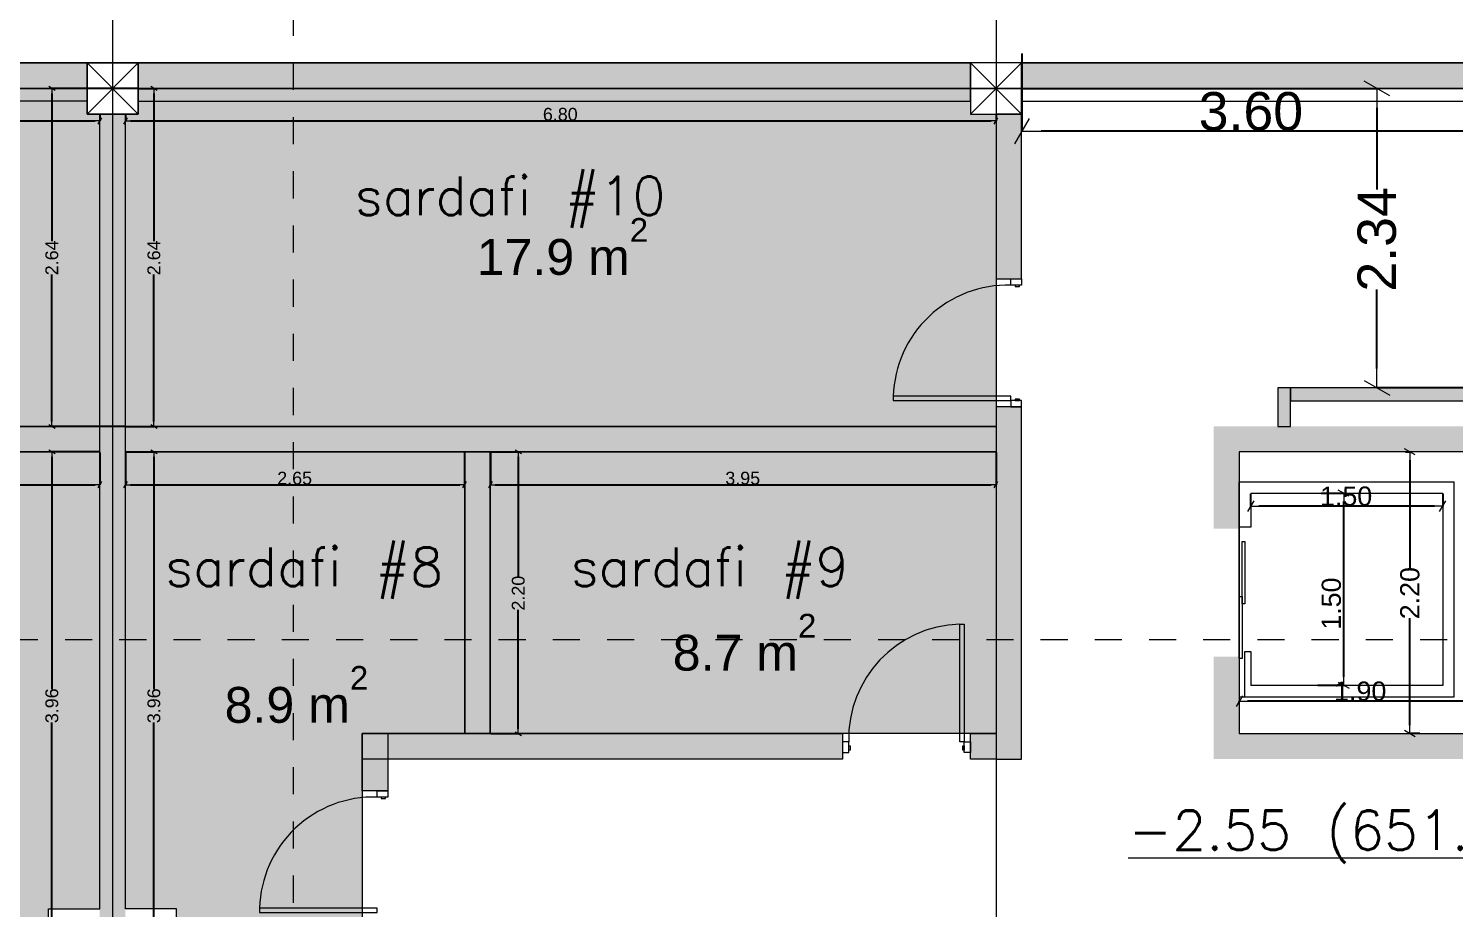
# Model space of a CAD drawing. Header units: millimetres. Extents: x 475616349 to 476941521, y 4620115302 to 4621446928.
# Drawn here: x 476757512 to 476768649, y 4620204265 to 4620211141 of the extents above; entities that cross this region are included whole.
import ezdxf

# ---------------------------------------------------------------- set-up
doc = ezdxf.new("R2010")
doc.units = ezdxf.units.MM
doc.header["$MEASUREMENT"] = 0
doc.set_wipeout_variables(frame=1)
doc.linetypes.add('Dashed', pattern=[423.333333, 211.666667, -211.666667])
doc.linetypes.add('Wipeout_Contour', pattern=[1000, 0, -1000])
for name, color, linetype, lineweight in [('2D Drafting - General_Pen_No__1_Pen_No__7', 7, 'Continuous', 0), ('2D Drafting - General_Pen_No__1_Pen_No__7_Pen_No__7', 7, 'Continuous', 0), ('2D Drafting - General_Pen_No__250_Pen_No__7_Pen_No__154', 154, 'Continuous', 0), ('2D Drafting - General_Pen_No__250_Pen_No__7_Pen_No__250', 7, 'Continuous', 0), ('2D Drafting - General_Pen_No__250_Pen_No__7_Pen_No__7', 7, 'Continuous', 0), ('Doors_Pen_No__7_Pen_No__7_Pen_No__7', 7, 'Continuous', 0), ('G-Anno-Nplt_Pen_No__4', 7, 'Continuous', 0), ('G-Anno-Nplt_Pen_No__7', 7, 'Continuous', 0), ('G-Anno-Nplt_Pen_No__8', 8, 'Continuous', 0), ('New_._Pen_No__1', 1, 'Continuous', 0), ('New_2D Drafting - General_Pen_No__250_Pen_No__7_Pen_No__154', 154, 'Continuous', 0), ('New_2D Drafting - General_Pen_No__250_Pen_No__7_Pen_No__250', 7, 'Continuous', 0), ('New_2D Drafting - General_Pen_No__250_Pen_No__7_Pen_No__7', 7, 'Continuous', 0), ('New_2D Drafting - General_Pen_No__30_Pen_No__9_Pen_No__9_Pen_No__7', 7, 'Continuous', 0), ('New_a-iataki_Pen_No__5_Pen_No__5_Pen_No__4', 7, 'Continuous', 0), ('New_R03_Nakveti_Pen_No__4', 7, 'Continuous', 0), ('New_shenobebi_Pen_No__1', 1, 'Continuous', 0), ('New_shenobebi_Pen_No__7', 7, 'Continuous', 0), ('zoma_Pen_No__5_Pen_No__5', 5, 'Continuous', 0)]:
    doc.layers.add(name, color=color, linetype=linetype, lineweight=lineweight)
doc.layers.add('zoma', color=7, linetype='Continuous')
doc.styles.add('GENERATED_STYLE_1', font='arial.ttf')
doc.styles.add('GENERATED_STYLE_2', font='arial.ttf')
doc.dimstyles.new('GENERATED_STYLE__15', dxfattribs={"dimtxt": 150, "dimasz": 64.421331, "dimexe": 0.18, "dimexo": 3, "dimgap": 0.09, "dimtad": 1, "dimlfac": 0.001, "dimzin": 0, "dimdsep": 46, "dimtxsty": 'GENERATED_STYLE_2', "dimblk": 'ARROWHEAD_2', "dimblk1": 'ARROWHEAD_2', "dimblk2": 'ARROWHEAD_2', "dimcen": 0.09, "dimclrd": 142, "dimclre": 142, "dimclrt": 142, "dimadec": 0, "dimazin": 0, "dimtfac": 1, "dimtdec": 4, "dimtmove": 0, "dimatfit": 3, "dimfxl": 1, "dimtolj": 1, "dimtzin": 0, "dimarcsym": 0})
doc.dimstyles.new('GENERATED_STYLE__27', dxfattribs={"dimtxt": 150, "dimasz": 64.421331, "dimexe": 0.18, "dimexo": 3, "dimgap": 0.09, "dimtad": 1, "dimtih": 1, "dimtoh": 1, "dimlfac": 0.001, "dimzin": 0, "dimdsep": 46, "dimtxsty": 'GENERATED_STYLE_2', "dimblk": 'ARROWHEAD_2', "dimblk1": 'ARROWHEAD_2', "dimblk2": 'ARROWHEAD_2', "dimcen": 0.09, "dimclrd": 142, "dimclre": 142, "dimclrt": 142, "dimadec": 0, "dimazin": 0, "dimtfac": 1, "dimtdec": 4, "dimtmove": 0, "dimatfit": 3, "dimfxl": 1, "dimtolj": 1, "dimtzin": 0, "dimarcsym": 0})
doc.dimstyles.new('GENERATED_STYLE__28', dxfattribs={"dimtxt": 150, "dimasz": 64.421331, "dimexe": 0.18, "dimexo": 3, "dimgap": 0.09, "dimtad": 1, "dimlfac": 0.001, "dimzin": 0, "dimdsep": 46, "dimtxsty": 'GENERATED_STYLE_2', "dimblk": 'ARROWHEAD_2', "dimblk1": 'ARROWHEAD_2', "dimblk2": 'ARROWHEAD_2', "dimcen": 0.09, "dimclrd": 142, "dimclre": 142, "dimclrt": 142, "dimadec": 0, "dimazin": 0, "dimtfac": 1, "dimtdec": 4, "dimtmove": 2, "dimatfit": 3, "dimfxl": 1, "dimtolj": 1, "dimtzin": 0, "dimarcsym": 0})
doc.dimstyles.new('GENERATED_STYLE__37', dxfattribs={"dimtxt": 300, "dimasz": 152, "dimexe": 0.18, "dimexo": 3, "dimgap": 0.09, "dimtad": 1, "dimtih": 1, "dimtoh": 1, "dimlfac": 0.001, "dimzin": 0, "dimdsep": 46, "dimtxsty": 'GENERATED_STYLE_2', "dimblk": 'ARROWHEAD_2', "dimblk1": 'ARROWHEAD_2', "dimblk2": 'ARROWHEAD_2', "dimcen": 0.09, "dimclrd": 7, "dimclre": 7, "dimclrt": 7, "dimadec": 0, "dimazin": 0, "dimtfac": 1, "dimtdec": 4, "dimtmove": 0, "dimatfit": 3, "dimfxl": 1, "dimtolj": 1, "dimtzin": 0, "dimarcsym": 0})
doc.dimstyles.new('GENERATED_STYLE__38', dxfattribs={"dimtxt": 300, "dimasz": 152, "dimexe": 0.18, "dimexo": 3, "dimgap": 0.09, "dimtad": 1, "dimlfac": 0.001, "dimzin": 0, "dimdsep": 46, "dimtxsty": 'GENERATED_STYLE_2', "dimblk": 'ARROWHEAD_2', "dimblk1": 'ARROWHEAD_2', "dimblk2": 'ARROWHEAD_2', "dimcen": 0.09, "dimclrd": 7, "dimclre": 7, "dimclrt": 7, "dimadec": 0, "dimazin": 0, "dimtfac": 1, "dimtdec": 4, "dimtmove": 0, "dimatfit": 3, "dimfxl": 1, "dimtolj": 1, "dimtzin": 0, "dimarcsym": 0})
doc.dimstyles.new('GENERATED_STYLE__39', dxfattribs={"dimtxt": 100, "dimasz": 38, "dimexe": 0.18, "dimexo": 3, "dimgap": 0.09, "dimtad": 1, "dimtih": 1, "dimtoh": 1, "dimlfac": 0.001, "dimzin": 0, "dimdsep": 46, "dimtxsty": 'GENERATED_STYLE_2', "dimblk": 'ARROWHEAD_2', "dimblk1": 'ARROWHEAD_2', "dimblk2": 'ARROWHEAD_2', "dimcen": 0.09, "dimclrd": 7, "dimclre": 7, "dimclrt": 7, "dimadec": 0, "dimazin": 0, "dimtfac": 1, "dimtdec": 4, "dimtmove": 0, "dimatfit": 3, "dimfxl": 1, "dimtolj": 1, "dimtzin": 0, "dimarcsym": 0})
doc.dimstyles.new('GENERATED_STYLE__40', dxfattribs={"dimtxt": 100, "dimasz": 38, "dimexe": 0.18, "dimexo": 3, "dimgap": 0.09, "dimtad": 1, "dimlfac": 0.001, "dimzin": 0, "dimdsep": 46, "dimtxsty": 'GENERATED_STYLE_2', "dimblk": 'ARROWHEAD_2', "dimblk1": 'ARROWHEAD_2', "dimblk2": 'ARROWHEAD_2', "dimcen": 0.09, "dimclrd": 7, "dimclre": 7, "dimclrt": 7, "dimadec": 0, "dimazin": 0, "dimtfac": 1, "dimtdec": 4, "dimtmove": 0, "dimatfit": 3, "dimfxl": 1, "dimtolj": 1, "dimtzin": 0, "dimarcsym": 0})

# ---------------------------------------------------------------- blocks, each defined once
blk = doc.blocks.new('ARROWHEAD_2')
at = {"color": 0, "linetype": 'Continuous', "lineweight": 0}
for p, q in [((0, 0), (-1, 0)), ((-0.378, -0.655), (0.378, 0.655))]:
    blk.add_line(p, q, dxfattribs=at)
blk = doc.blocks.new('*D1175', base_point=(476577134, 4620325126))
at = {"layer": 'Defpoints', "color": 0, "linetype": 'Continuous', "transparency": 16777216}
for p in [(476766968, 4620205885), (476766968, 4620205880), (476768868, 4620205880)]:
    blk.add_point(p, dxfattribs=at)
at = {"layer": 'zoma', "color": 142, "linetype": 'Continuous', "lineweight": -2, "transparency": 16777216}
for p, q in [((476766968, 4620205883), (476766968, 4620205885)), ((476768803, 4620205885), (476767032, 4620205885)), ((476768868, 4620205883), (476768868, 4620205885))]:
    blk.add_line(p, q, dxfattribs=at)
at = {"layer": 'zoma', "color": 142, "linetype": 'Continuous', "lineweight": -2, "transparency": 16777216, "xscale": 64.4213309708986, "yscale": 64.4213309708986, "zscale": 64.4213309708986, "rotation": 180}
blk.add_blockref('ARROWHEAD_2', (476766968, 4620205885), dxfattribs=at)
at = {"layer": 'zoma', "color": 142, "linetype": 'Continuous', "lineweight": -2, "transparency": 16777216, "xscale": 64.4213309708986, "yscale": 64.4213309708986, "zscale": 64.4213309708986}
blk.add_blockref('ARROWHEAD_2', (476768868, 4620205885), dxfattribs=at)
at = {"layer": 'zoma', "color": 142, "linetype": 'Continuous', "lineweight": 0, "transparency": 16777216, "insert": (476767913, 4620205962), "char_height": 150, "attachment_point": 5, "style": 'GENERATED_STYLE_2'}
blk.add_mtext('\\A1;1.90', dxfattribs=at)
blk = doc.blocks.new('*D1176', base_point=(476577134, 4620325126))
at = {"layer": 'Defpoints', "color": 0, "linetype": 'Continuous', "transparency": 16777216}
for p in [(476767606, 4620207510), (476767784, 4620207510), (476767580, 4620206010)]:
    blk.add_point(p, dxfattribs=at)
at = {"layer": 'zoma', "color": 142, "linetype": 'Continuous', "lineweight": -2, "transparency": 16777216}
for p, q in [((476767609, 4620207510), (476767784, 4620207510)), ((476767784, 4620206075), (476767784, 4620207446)), ((476767583, 4620206010), (476767784, 4620206010))]:
    blk.add_line(p, q, dxfattribs=at)
at = {"layer": 'zoma', "color": 142, "linetype": 'Continuous', "lineweight": -2, "transparency": 16777216, "xscale": 64.4213309708986, "yscale": 64.4213309708986, "zscale": 64.4213309708986}
for p, rotation in [((476767784, 4620207510), 90), ((476767784, 4620206010), 270)]:
    blk.add_blockref('ARROWHEAD_2', p, dxfattribs=dict(at, rotation=rotation))
at = {"layer": 'zoma', "color": 142, "linetype": 'Continuous', "lineweight": 0, "transparency": 16777216, "insert": (476767688, 4620206647), "char_height": 150, "attachment_point": 5, "rotation": 90, "style": 'GENERATED_STYLE_2'}
blk.add_mtext('\\A1;1.50', dxfattribs=at)
blk = doc.blocks.new('*D1177', base_point=(476577134, 4620325126))
at = {"layer": 'Defpoints', "color": 0, "linetype": 'Continuous', "transparency": 16777216}
for p in [(476767057, 4620207509), (476768557, 4620207509), (476767057, 4620207409)]:
    blk.add_point(p, dxfattribs=at)
at = {"layer": 'zoma', "color": 142, "linetype": 'Continuous', "lineweight": -2, "transparency": 16777216}
for p, q in [((476767057, 4620207506), (476767057, 4620207409)), ((476768557, 4620207506), (476768557, 4620207409)), ((476768493, 4620207409), (476767122, 4620207409))]:
    blk.add_line(p, q, dxfattribs=at)
at = {"layer": 'zoma', "color": 142, "linetype": 'Continuous', "lineweight": -2, "transparency": 16777216, "xscale": 64.4213309708986, "yscale": 64.4213309708986, "zscale": 64.4213309708986, "rotation": 180}
blk.add_blockref('ARROWHEAD_2', (476767057, 4620207409), dxfattribs=at)
at = {"layer": 'zoma', "color": 142, "linetype": 'Continuous', "lineweight": -2, "transparency": 16777216, "xscale": 64.4213309708986, "yscale": 64.4213309708986, "zscale": 64.4213309708986}
blk.add_blockref('ARROWHEAD_2', (476768557, 4620207409), dxfattribs=at)
at = {"layer": 'zoma', "color": 142, "linetype": 'Continuous', "lineweight": 0, "transparency": 16777216, "insert": (476767803, 4620207486), "char_height": 150, "attachment_point": 5, "style": 'GENERATED_STYLE_2'}
blk.add_mtext('\\A1;1.50', dxfattribs=at)
blk = doc.blocks.new('*D1178', base_point=(476577134, 4620325126))
at = {"layer": 'Defpoints', "color": 0, "linetype": 'Continuous', "transparency": 16777216}
for p in [(476768264, 4620207833), (476768301, 4620207833), (476768381, 4620205633)]:
    blk.add_point(p, dxfattribs=at)
at = {"layer": 'zoma', "color": 142, "linetype": 'Continuous', "lineweight": -2, "transparency": 16777216}
for p, q in [((476768267, 4620207833), (476768301, 4620207833)), ((476768301, 4620207769), (476768301, 4620206925)), ((476768301, 4620205698), (476768301, 4620206533)), ((476768378, 4620205633), (476768301, 4620205633))]:
    blk.add_line(p, q, dxfattribs=at)
at = {"layer": 'zoma', "color": 142, "linetype": 'Continuous', "lineweight": -2, "transparency": 16777216, "xscale": 64.4213309708986, "yscale": 64.4213309708986, "zscale": 64.4213309708986}
for p, rotation in [((476768301, 4620207833), 90), ((476768301, 4620205633), 270)]:
    blk.add_blockref('ARROWHEAD_2', p, dxfattribs=dict(at, rotation=rotation))
at = {"layer": 'zoma', "color": 142, "linetype": 'Continuous', "lineweight": 0, "transparency": 16777216, "insert": (476768301, 4620206729), "char_height": 150, "attachment_point": 5, "rotation": 90, "style": 'GENERATED_STYLE_2'}
blk.add_mtext('\\A1;2.20', dxfattribs=at)
blk = doc.blocks.new('*D1840', base_point=(476577134, 4620325126))
at = {"layer": 'Defpoints', "color": 0, "linetype": 'Continuous', "transparency": 16777216}
for p in [(476751268, 4620210472), (476758069, 4620210472), (476758069, 4620210419)]:
    blk.add_point(p, dxfattribs=at)
at = {"layer": 'zoma', "color": 7, "linetype": 'Continuous', "lineweight": -2, "transparency": 16777216}
for p, q in [((476751268, 4620210469), (476751268, 4620210419)), ((476758069, 4620210469), (476758069, 4620210419)), ((476751306, 4620210419), (476758031, 4620210419))]:
    blk.add_line(p, q, dxfattribs=at)
at = {"layer": 'zoma', "color": 7, "linetype": 'Continuous', "lineweight": -2, "transparency": 16777216, "xscale": 38.00000000000001, "yscale": 38.00000000000001, "zscale": 38.00000000000001, "rotation": 180}
blk.add_blockref('ARROWHEAD_2', (476751268, 4620210419), dxfattribs=at)
at = {"layer": 'zoma', "color": 7, "linetype": 'Continuous', "lineweight": -2, "transparency": 16777216, "xscale": 38.00000000000001, "yscale": 38.00000000000001, "zscale": 38.00000000000001}
blk.add_blockref('ARROWHEAD_2', (476758069, 4620210419), dxfattribs=at)
at = {"layer": 'zoma', "color": 7, "linetype": 'Continuous', "lineweight": 0, "transparency": 16777216, "insert": (476754665, 4620210470), "char_height": 100, "attachment_point": 5, "style": 'GENERATED_STYLE_2'}
blk.add_mtext('\\A1;6.80', dxfattribs=at)
blk = doc.blocks.new('*D1841', base_point=(476577134, 4620325126))
at = {"layer": 'Defpoints', "color": 0, "linetype": 'Continuous', "transparency": 16777216}
for p in [(476758269, 4620210472), (476765069, 4620210472), (476765069, 4620210419)]:
    blk.add_point(p, dxfattribs=at)
at = {"layer": 'zoma', "color": 7, "linetype": 'Continuous', "lineweight": -2, "transparency": 16777216}
for p, q in [((476758269, 4620210469), (476758269, 4620210419)), ((476765069, 4620210469), (476765069, 4620210419)), ((476758307, 4620210419), (476765031, 4620210419))]:
    blk.add_line(p, q, dxfattribs=at)
at = {"layer": 'zoma', "color": 7, "linetype": 'Continuous', "lineweight": -2, "transparency": 16777216, "xscale": 38.00000000000001, "yscale": 38.00000000000001, "zscale": 38.00000000000001, "rotation": 180}
blk.add_blockref('ARROWHEAD_2', (476758269, 4620210419), dxfattribs=at)
at = {"layer": 'zoma', "color": 7, "linetype": 'Continuous', "lineweight": -2, "transparency": 16777216, "xscale": 38.00000000000001, "yscale": 38.00000000000001, "zscale": 38.00000000000001}
blk.add_blockref('ARROWHEAD_2', (476765069, 4620210419), dxfattribs=at)
at = {"layer": 'zoma', "color": 7, "linetype": 'Continuous', "lineweight": 0, "transparency": 16777216, "insert": (476761665, 4620210470), "char_height": 100, "attachment_point": 5, "style": 'GENERATED_STYLE_2'}
blk.add_mtext('\\A1;6.80', dxfattribs=at)
blk = doc.blocks.new('*D1842', base_point=(476577134, 4620325126))
at = {"layer": 'Defpoints', "color": 0, "linetype": 'Continuous', "transparency": 16777216}
for p in [(476758369, 4620210672), (476758491, 4620210672), (476758269, 4620208032)]:
    blk.add_point(p, dxfattribs=at)
at = {"layer": 'zoma', "color": 7, "linetype": 'Continuous', "lineweight": -2, "transparency": 16777216}
for p, q in [((476758372, 4620210672), (476758491, 4620210672)), ((476758491, 4620210634), (476758491, 4620209479)), ((476758491, 4620208070), (476758491, 4620209218)), ((476758272, 4620208032), (476758491, 4620208032))]:
    blk.add_line(p, q, dxfattribs=at)
at = {"layer": 'zoma', "color": 7, "linetype": 'Continuous', "lineweight": -2, "transparency": 16777216, "xscale": 38.00000000000001, "yscale": 38.00000000000001, "zscale": 38.00000000000001}
for p, rotation in [((476758491, 4620210672), 90), ((476758491, 4620208032), 270)]:
    blk.add_blockref('ARROWHEAD_2', p, dxfattribs=dict(at, rotation=rotation))
at = {"layer": 'zoma', "color": 7, "linetype": 'Continuous', "lineweight": 0, "transparency": 16777216, "insert": (476758491, 4620209349), "char_height": 100, "attachment_point": 5, "rotation": 90, "style": 'GENERATED_STYLE_2'}
blk.add_mtext('\\A1;2.64', dxfattribs=at)
blk = doc.blocks.new('*D1843', base_point=(476577134, 4620325126))
at = {"layer": 'Defpoints', "color": 0, "linetype": 'Continuous', "transparency": 16777216}
for p in [(476757694, 4620210672), (476758369, 4620210672), (476758269, 4620208032)]:
    blk.add_point(p, dxfattribs=at)
at = {"layer": 'zoma', "color": 7, "linetype": 'Continuous', "lineweight": -2, "transparency": 16777216}
for p, q in [((476758366, 4620210672), (476757694, 4620210672)), ((476757694, 4620210634), (476757694, 4620209479)), ((476757694, 4620208070), (476757694, 4620209218)), ((476758266, 4620208032), (476757694, 4620208032))]:
    blk.add_line(p, q, dxfattribs=at)
at = {"layer": 'zoma', "color": 7, "linetype": 'Continuous', "lineweight": -2, "transparency": 16777216, "xscale": 38.00000000000001, "yscale": 38.00000000000001, "zscale": 38.00000000000001}
for p, rotation in [((476757694, 4620210672), 90), ((476757694, 4620208032), 270)]:
    blk.add_blockref('ARROWHEAD_2', p, dxfattribs=dict(at, rotation=rotation))
at = {"layer": 'zoma', "color": 7, "linetype": 'Continuous', "lineweight": 0, "transparency": 16777216, "insert": (476757694, 4620209349), "char_height": 100, "attachment_point": 5, "rotation": 90, "style": 'GENERATED_STYLE_2'}
blk.add_mtext('\\A1;2.64', dxfattribs=at)
blk = doc.blocks.new('*D1845', base_point=(476577134, 4620325126))
at = {"layer": 'Defpoints', "color": 0, "linetype": 'Continuous', "transparency": 16777216}
for p in [(476755419, 4620207832), (476758069, 4620207832), (476758069, 4620207576)]:
    blk.add_point(p, dxfattribs=at)
at = {"layer": 'zoma', "color": 7, "linetype": 'Continuous', "lineweight": -2, "transparency": 16777216}
for p, q in [((476755419, 4620207829), (476755419, 4620207575)), ((476758069, 4620207829), (476758069, 4620207575)), ((476755457, 4620207576), (476758031, 4620207576))]:
    blk.add_line(p, q, dxfattribs=at)
at = {"layer": 'zoma', "color": 7, "linetype": 'Continuous', "lineweight": -2, "transparency": 16777216, "xscale": 38.00000000000001, "yscale": 38.00000000000001, "zscale": 38.00000000000001, "rotation": 180}
blk.add_blockref('ARROWHEAD_2', (476755419, 4620207576), dxfattribs=at)
at = {"layer": 'zoma', "color": 7, "linetype": 'Continuous', "lineweight": -2, "transparency": 16777216, "xscale": 38.00000000000001, "yscale": 38.00000000000001, "zscale": 38.00000000000001}
blk.add_blockref('ARROWHEAD_2', (476758069, 4620207576), dxfattribs=at)
at = {"layer": 'zoma', "color": 7, "linetype": 'Continuous', "lineweight": 0, "transparency": 16777216, "insert": (476756740, 4620207627), "char_height": 100, "attachment_point": 5, "style": 'GENERATED_STYLE_2'}
blk.add_mtext('\\A1;2.65', dxfattribs=at)
blk = doc.blocks.new('*D1846', base_point=(476577134, 4620325126))
at = {"layer": 'Defpoints', "color": 0, "linetype": 'Continuous', "transparency": 16777216}
for p in [(476758269, 4620207832), (476760918, 4620207832), (476760918, 4620207576)]:
    blk.add_point(p, dxfattribs=at)
at = {"layer": 'zoma', "color": 7, "linetype": 'Continuous', "lineweight": -2, "transparency": 16777216}
for p, q in [((476758269, 4620207829), (476758269, 4620207575)), ((476760918, 4620207829), (476760918, 4620207575)), ((476758307, 4620207576), (476760880, 4620207576))]:
    blk.add_line(p, q, dxfattribs=at)
at = {"layer": 'zoma', "color": 7, "linetype": 'Continuous', "lineweight": -2, "transparency": 16777216, "xscale": 38.00000000000001, "yscale": 38.00000000000001, "zscale": 38.00000000000001, "rotation": 180}
blk.add_blockref('ARROWHEAD_2', (476758269, 4620207576), dxfattribs=at)
at = {"layer": 'zoma', "color": 7, "linetype": 'Continuous', "lineweight": -2, "transparency": 16777216, "xscale": 38.00000000000001, "yscale": 38.00000000000001, "zscale": 38.00000000000001}
blk.add_blockref('ARROWHEAD_2', (476760918, 4620207576), dxfattribs=at)
at = {"layer": 'zoma', "color": 7, "linetype": 'Continuous', "lineweight": 0, "transparency": 16777216, "insert": (476759590, 4620207627), "char_height": 100, "attachment_point": 5, "style": 'GENERATED_STYLE_2'}
blk.add_mtext('\\A1;2.65', dxfattribs=at)
blk = doc.blocks.new('*D1847', base_point=(476577134, 4620325126))
at = {"layer": 'Defpoints', "color": 0, "linetype": 'Continuous', "transparency": 16777216}
for p in [(476761119, 4620207832), (476765069, 4620207832), (476765069, 4620207576)]:
    blk.add_point(p, dxfattribs=at)
at = {"layer": 'zoma', "color": 7, "linetype": 'Continuous', "lineweight": -2, "transparency": 16777216}
for p, q in [((476761119, 4620207829), (476761119, 4620207575)), ((476765069, 4620207829), (476765069, 4620207575)), ((476761157, 4620207576), (476765031, 4620207576))]:
    blk.add_line(p, q, dxfattribs=at)
at = {"layer": 'zoma', "color": 7, "linetype": 'Continuous', "lineweight": -2, "transparency": 16777216, "xscale": 38.00000000000001, "yscale": 38.00000000000001, "zscale": 38.00000000000001, "rotation": 180}
blk.add_blockref('ARROWHEAD_2', (476761119, 4620207576), dxfattribs=at)
at = {"layer": 'zoma', "color": 7, "linetype": 'Continuous', "lineweight": -2, "transparency": 16777216, "xscale": 38.00000000000001, "yscale": 38.00000000000001, "zscale": 38.00000000000001}
blk.add_blockref('ARROWHEAD_2', (476765069, 4620207576), dxfattribs=at)
at = {"layer": 'zoma', "color": 7, "linetype": 'Continuous', "lineweight": 0, "transparency": 16777216, "insert": (476763090, 4620207627), "char_height": 100, "attachment_point": 5, "style": 'GENERATED_STYLE_2'}
blk.add_mtext('\\A1;3.95', dxfattribs=at)
blk = doc.blocks.new('*D1849', base_point=(476577134, 4620325126))
at = {"layer": 'Defpoints', "color": 0, "linetype": 'Continuous', "transparency": 16777216}
for p in [(476757694, 4620207832), (476758069, 4620207832), (476757669, 4620203872)]:
    blk.add_point(p, dxfattribs=at)
at = {"layer": 'zoma', "color": 7, "linetype": 'Continuous', "lineweight": -2, "transparency": 16777216}
for p, q in [((476758066, 4620207832), (476757694, 4620207832)), ((476757694, 4620207794), (476757694, 4620205979)), ((476757694, 4620203910), (476757694, 4620205719)), ((476757672, 4620203872), (476757695, 4620203872))]:
    blk.add_line(p, q, dxfattribs=at)
at = {"layer": 'zoma', "color": 7, "linetype": 'Continuous', "lineweight": -2, "transparency": 16777216, "xscale": 38.00000000000001, "yscale": 38.00000000000001, "zscale": 38.00000000000001}
for p, rotation in [((476757694, 4620207832), 90), ((476757694, 4620203872), 270)]:
    blk.add_blockref('ARROWHEAD_2', p, dxfattribs=dict(at, rotation=rotation))
at = {"layer": 'zoma', "color": 7, "linetype": 'Continuous', "lineweight": 0, "transparency": 16777216, "insert": (476757694, 4620205849), "char_height": 100, "attachment_point": 5, "rotation": 90, "style": 'GENERATED_STYLE_2'}
blk.add_mtext('\\A1;3.96', dxfattribs=at)
blk = doc.blocks.new('*D1850', base_point=(476577134, 4620325126))
at = {"layer": 'Defpoints', "color": 0, "linetype": 'Continuous', "transparency": 16777216}
for p in [(476758269, 4620207832), (476758491, 4620207832), (476758669, 4620203872)]:
    blk.add_point(p, dxfattribs=at)
at = {"layer": 'zoma', "color": 7, "linetype": 'Continuous', "lineweight": -2, "transparency": 16777216}
for p, q in [((476758272, 4620207832), (476758491, 4620207832)), ((476758491, 4620207794), (476758491, 4620205979)), ((476758491, 4620203910), (476758491, 4620205719)), ((476758666, 4620203872), (476758490, 4620203872))]:
    blk.add_line(p, q, dxfattribs=at)
at = {"layer": 'zoma', "color": 7, "linetype": 'Continuous', "lineweight": -2, "transparency": 16777216, "xscale": 38.00000000000001, "yscale": 38.00000000000001, "zscale": 38.00000000000001}
for p, rotation in [((476758491, 4620207832), 90), ((476758491, 4620203872), 270)]:
    blk.add_blockref('ARROWHEAD_2', p, dxfattribs=dict(at, rotation=rotation))
at = {"layer": 'zoma', "color": 7, "linetype": 'Continuous', "lineweight": 0, "transparency": 16777216, "insert": (476758491, 4620205849), "char_height": 100, "attachment_point": 5, "rotation": 90, "style": 'GENERATED_STYLE_2'}
blk.add_mtext('\\A1;3.96', dxfattribs=at)
blk = doc.blocks.new('*D1851', base_point=(476577134, 4620325126))
at = {"layer": 'Defpoints', "color": 0, "linetype": 'Continuous', "transparency": 16777216}
for p in [(476761119, 4620207832), (476761337, 4620207832), (476761119, 4620205632)]:
    blk.add_point(p, dxfattribs=at)
at = {"layer": 'zoma', "color": 7, "linetype": 'Continuous', "lineweight": -2, "transparency": 16777216}
for p, q in [((476761122, 4620207832), (476761337, 4620207832)), ((476761337, 4620207794), (476761337, 4620206860)), ((476761337, 4620205670), (476761337, 4620206598)), ((476761122, 4620205632), (476761337, 4620205632))]:
    blk.add_line(p, q, dxfattribs=at)
at = {"layer": 'zoma', "color": 7, "linetype": 'Continuous', "lineweight": -2, "transparency": 16777216, "xscale": 38.00000000000001, "yscale": 38.00000000000001, "zscale": 38.00000000000001}
for p, rotation in [((476761337, 4620207832), 90), ((476761337, 4620205632), 270)]:
    blk.add_blockref('ARROWHEAD_2', p, dxfattribs=dict(at, rotation=rotation))
at = {"layer": 'zoma', "color": 7, "linetype": 'Continuous', "lineweight": 0, "transparency": 16777216, "insert": (476761337, 4620206729), "char_height": 100, "attachment_point": 5, "rotation": 90, "style": 'GENERATED_STYLE_2'}
blk.add_mtext('\\A1;2.20', dxfattribs=at)
blk = doc.blocks.new('*D1858', base_point=(476577134, 4620325126))
at = {"layer": 'Defpoints', "color": 0, "linetype": 'Continuous', "transparency": 16777216}
for p in [(476765269, 4620210948), (476768868, 4620210948), (476765269, 4620210339)]:
    blk.add_point(p, dxfattribs=at)
at = {"layer": 'zoma', "color": 7, "linetype": 'Continuous', "lineweight": -2, "transparency": 16777216}
for p, q in [((476765269, 4620210945), (476765269, 4620210339)), ((476768868, 4620210945), (476768868, 4620210339)), ((476768716, 4620210339), (476765421, 4620210339))]:
    blk.add_line(p, q, dxfattribs=at)
at = {"layer": 'zoma', "color": 7, "linetype": 'Continuous', "lineweight": -2, "transparency": 16777216, "xscale": 152, "yscale": 152, "zscale": 152, "rotation": 180}
blk.add_blockref('ARROWHEAD_2', (476765269, 4620210339), dxfattribs=at)
at = {"layer": 'zoma', "color": 7, "linetype": 'Continuous', "lineweight": -2, "transparency": 16777216, "xscale": 152, "yscale": 152, "zscale": 152}
blk.add_blockref('ARROWHEAD_2', (476768868, 4620210339), dxfattribs=at)
at = {"layer": 'zoma', "color": 7, "linetype": 'Continuous', "lineweight": 0, "transparency": 16777216, "insert": (476767059, 4620210492), "char_height": 300, "attachment_point": 5, "style": 'GENERATED_STYLE_2'}
blk.add_mtext('\\A1;3.60', dxfattribs=at)
blk = doc.blocks.new('*D1859', base_point=(476577134, 4620325126))
at = {"layer": 'Defpoints', "color": 0, "linetype": 'Continuous', "transparency": 16777216}
for p in [(476765269, 4620210672), (476768044, 4620210672), (476768869, 4620208332)]:
    blk.add_point(p, dxfattribs=at)
at = {"layer": 'zoma', "color": 7, "linetype": 'Continuous', "lineweight": -2, "transparency": 16777216}
for p, q in [((476765272, 4620210672), (476768045, 4620210672)), ((476768044, 4620210520), (476768044, 4620209884)), ((476768044, 4620208484), (476768044, 4620209101)), ((476768866, 4620208332), (476768044, 4620208332))]:
    blk.add_line(p, q, dxfattribs=at)
at = {"layer": 'zoma', "color": 7, "linetype": 'Continuous', "lineweight": -2, "transparency": 16777216, "xscale": 152, "yscale": 152, "zscale": 152}
for p, rotation in [((476768044, 4620210672), 90), ((476768044, 4620208332), 270)]:
    blk.add_blockref('ARROWHEAD_2', p, dxfattribs=dict(at, rotation=rotation))
at = {"layer": 'zoma', "color": 7, "linetype": 'Continuous', "lineweight": 0, "transparency": 16777216, "insert": (476768044, 4620209493), "char_height": 300, "attachment_point": 5, "rotation": 90, "style": 'GENERATED_STYLE_2'}
blk.add_mtext('\\A1;2.34', dxfattribs=at)

msp = doc.modelspace()

# ---------------------------------------------------------------- hatches: boundary and pattern name
at = {"layer": '2D Drafting - General_Pen_No__250_Pen_No__7_Pen_No__154', "linetype": 'Continuous', "lineweight": 0}
for points in [[(476757968.542, 4620210671.921), (476757968.542, 4620210871.921), (476751468.542, 4620210871.921), (476751468.542, 4620210671.921)], [(476758368.542, 4620210671.921), (476758368.542, 4620210871.921), (476764868.542, 4620210871.921), (476764868.542, 4620210671.921)], [(476765268.542, 4620210671.921), (476765268.542, 4620210871.921), (476771768.542, 4620210871.921), (476771768.542, 4620210671.921)]]:
    msp.add_hatch(color=154, dxfattribs=at).paths.add_polyline_path(points)
at = {"layer": '2D Drafting - General_Pen_No__250_Pen_No__7_Pen_No__7', "linetype": 'Continuous', "lineweight": 0}
for points in [[(476758268.542, 4620210471.921), (476758268.542, 4620203971.921), (476758068.542, 4620203971.921), (476758068.542, 4620210471.921)], [(476765068.623, 4620210471.921), (476765068.623, 4620209184.677), (476765268.623, 4620209184.677), (476765268.623, 4620210471.921)], [(476765068.623, 4620208184.677), (476765068.623, 4620205432.083), (476765268.623, 4620205432.083), (476765268.623, 4620208184.677)], [(476758068.542, 4620207831.931), (476758068.542, 4620208031.931), (476751268.542, 4620208031.931), (476751268.542, 4620207831.931)], [(476758268.542, 4620207831.931), (476758268.542, 4620208031.931), (476765068.542, 4620208031.931), (476765068.542, 4620207831.931)], [(476760118.412, 4620205432.083), (476760118.412, 4620205632.083), (476763868.542, 4620205632.083), (476763868.542, 4620205432.083)], [(476764868.542, 4620205432.083), (476764868.542, 4620205632.083), (476765068.542, 4620205632.083), (476765068.542, 4620205432.083)]]:
    msp.add_hatch(color=7, dxfattribs=at).paths.add_polyline_path(points)
at = {"layer": 'G-Anno-Nplt_Pen_No__7', "linetype": 'Continuous', "lineweight": 0}
for points in [[(476761118.542, 4620205632.083), (476760918.412, 4620205632.083), (476760918.412, 4620207831.931), (476761118.542, 4620207831.931)], [(476760318.542, 4620205185.12), (476760118.412, 4620205185.12), (476760118.412, 4620205632.083), (476760318.542, 4620205632.083)]]:
    msp.add_hatch(color=7, dxfattribs=at).paths.add_polyline_path(points)
at = {"layer": 'G-Anno-Nplt_Pen_No__8', "linetype": 'Continuous', "lineweight": 0, "true_color": 0x202020}
for points in [[(476751468.542, 4620210471.921), (476751268.542, 4620210471.921), (476751268.542, 4620208031.931), (476758068.542, 4620208031.931), (476758068.542, 4620210471.921), (476757968.542, 4620210471.921), (476757968.542, 4620210671.921), (476751468.542, 4620210671.921)], [(476758268.542, 4620208031.931), (476758268.542, 4620210471.921), (476758368.542, 4620210471.921), (476758368.542, 4620210671.921), (476764868.542, 4620210671.921), (476764868.542, 4620210471.921), (476765068.542, 4620210471.921), (476765068.542, 4620208031.931)], [(476758068.542, 4620204262.109), (476758068.542, 4620207831.931), (476757968.542, 4620207831.931), (476755418.673, 4620207831.931), (476755418.673, 4620205632.083), (476756218.673, 4620205632.083), (476756218.673, 4620203871.921), (476757668.542, 4620203871.921), (476757668.542, 4620204262.109)], [(476758268.542, 4620204262.109), (476758268.542, 4620207831.931), (476758368.542, 4620207831.931), (476760918.412, 4620207831.931), (476760918.412, 4620205632.083), (476760118.412, 4620205632.083), (476760118.412, 4620203871.921), (476758668.542, 4620203871.921), (476758668.542, 4620204262.109)], [(476761118.542, 4620205632.083), (476761118.542, 4620207831.931), (476765068.542, 4620207831.931), (476765068.542, 4620205632.083)]]:
    msp.add_hatch(color=250, dxfattribs=at).paths.add_polyline_path(points)
at = {"layer": 'New_2D Drafting - General_Pen_No__250_Pen_No__7_Pen_No__154', "linetype": 'Continuous', "lineweight": 0}
for points in [[(476769067.753, 4620208031.931), (476768867.753, 4620208031.931), (476766767.753, 4620208031.931), (476766767.753, 4620207231.931), (476766967.753, 4620207231.931), (476766967.753, 4620207831.931), (476768867.753, 4620207831.931), (476769067.753, 4620207831.931)], [(476769067.753, 4620207831.931), (476768867.753, 4620207831.931), (476768867.753, 4620205631.931), (476766967.753, 4620205631.931), (476766967.753, 4620206231.931), (476766767.753, 4620206231.931), (476766767.753, 4620205431.931), (476769067.753, 4620205431.931), (476769067.753, 4620205631.931)]]:
    msp.add_hatch(color=154, dxfattribs=at).paths.add_polyline_path(points)
at = {"layer": 'New_2D Drafting - General_Pen_No__250_Pen_No__7_Pen_No__7', "linetype": 'Continuous', "lineweight": 0}
msp.add_hatch(color=7, dxfattribs=at).paths.add_polyline_path([(476768868.542, 4620208232.391), (476768868.542, 4620208332.39), (476767368.542, 4620208332.39), (476767368.542, 4620208232.391)])
at = {"layer": 'New_2D Drafting - General_Pen_No__30_Pen_No__9_Pen_No__9_Pen_No__7', "linetype": 'Continuous', "lineweight": 0}
msp.add_hatch(color=7, dxfattribs=at).paths.add_polyline_path([(476767268.542, 4620208332.39), (476767268.542, 4620208031.931), (476767368.542, 4620208031.931), (476767368.542, 4620208332.39)])

# ---------------------------------------------------------------- linework, layer by layer
at = {"layer": '2D Drafting - General_Pen_No__1_Pen_No__7', "color": 7, "linetype": 'Continuous', "lineweight": 0}
for p, q in [((476758368.542, 4620210471.921), (476757968.542, 4620210871.921)), ((476757968.542, 4620210471.921), (476758368.542, 4620210871.921)), ((476757968.542, 4620210471.921), (476758368.542, 4620210871.921)), ((476758368.542, 4620210471.921), (476757968.542, 4620210871.921)), ((476765268.542, 4620210471.921), (476764868.542, 4620210871.921)), ((476764868.542, 4620210471.921), (476765268.542, 4620210871.921))]:
    msp.add_line(p, q, dxfattribs=at)
at = {"layer": '2D Drafting - General_Pen_No__1_Pen_No__7', "color": 7, "linetype": 'Continuous', "lineweight": 0, "flags": 128}
for points in [[(476757968.542, 4620210571.921), (476751468.542, 4620210571.921), (476751468.542, 4620210871.921), (476757968.542, 4620210871.921)], [(476757968.542, 4620210471.921), (476758368.542, 4620210471.921), (476758368.542, 4620210871.921), (476757968.542, 4620210871.921)], [(476758368.542, 4620210471.921), (476757968.542, 4620210471.921), (476757968.542, 4620210871.921), (476758368.542, 4620210871.921)], [(476758368.542, 4620210571.921), (476764868.542, 4620210571.921), (476764868.542, 4620210871.921), (476758368.542, 4620210871.921)], [(476764868.542, 4620210471.921), (476765268.542, 4620210471.921), (476765268.542, 4620210871.921), (476764868.542, 4620210871.921)], [(476765268.542, 4620210571.921), (476771768.542, 4620210571.921), (476771768.542, 4620210871.921), (476765268.542, 4620210871.921)]]:
    msp.add_lwpolyline(points, close=True, dxfattribs=at)
at = {"layer": '2D Drafting - General_Pen_No__1_Pen_No__7_Pen_No__7', "color": 7, "linetype": 'Continuous', "lineweight": 0}
for centre, start, end in [((476765158.956, 4620208242.399), 88.396194, 178.396194), ((476764810.82, 4620205593.291), 91.603806, 181.603806), ((476760208.876, 4620204242.843), 88.396194, 178.396194)]:
    msp.add_arc(centre, 893.239, start, end, dxfattribs=at)
at = {"layer": '2D Drafting - General_Pen_No__250_Pen_No__7_Pen_No__250', "color": 7, "linetype": 'Continuous', "lineweight": 0, "flags": 128}
for points in [[(476757968.542, 4620210671.921), (476757968.542, 4620210871.921), (476751468.542, 4620210871.921), (476751468.542, 4620210671.921)], [(476758368.542, 4620210671.921), (476758368.542, 4620210871.921), (476764868.542, 4620210871.921), (476764868.542, 4620210671.921)], [(476765268.542, 4620210671.921), (476765268.542, 4620210871.921), (476771768.542, 4620210871.921), (476771768.542, 4620210671.921)], [(476765068.623, 4620210471.921), (476765068.623, 4620209184.677), (476765268.623, 4620209184.677), (476765268.623, 4620210471.921)], [(476765068.623, 4620208184.677), (476765068.623, 4620205432.083), (476765268.623, 4620205432.083), (476765268.623, 4620208184.677)], [(476758068.542, 4620207831.931), (476758068.542, 4620208031.931), (476751268.542, 4620208031.931), (476751268.542, 4620207831.931)], [(476758268.542, 4620207831.931), (476758268.542, 4620208031.931), (476765068.542, 4620208031.931), (476765068.542, 4620207831.931)], [(476760118.412, 4620205432.083), (476760118.412, 4620205632.083), (476763868.542, 4620205632.083), (476763868.542, 4620205432.083)], [(476764868.542, 4620205432.083), (476764868.542, 4620205632.083), (476765068.542, 4620205632.083), (476765068.542, 4620205432.083)]]:
    msp.add_lwpolyline(points, close=True, dxfattribs=at)
at = {"layer": 'Doors_Pen_No__7_Pen_No__7_Pen_No__7', "color": 7, "linetype": 'Continuous', "lineweight": 0, "flags": 128}
for points in [[(476765268.623, 4620209184.677), (476765268.623, 4620209135.288), (476765183.956, 4620209135.288), (476765183.956, 4620209184.677)], [(476765250.623, 4620209124.177), (476765250.623, 4620209135.288), (476765217.29, 4620209135.288), (476765217.29, 4620209124.177)], [(476765183.956, 4620208234.066), (476765183.956, 4620208267.399), (476764266.067, 4620208267.399), (476764266.067, 4620208234.066)], [(476765268.623, 4620208184.677), (476765268.623, 4620208234.066), (476765183.956, 4620208234.066), (476765183.956, 4620208184.677)], [(476765250.623, 4620208234.066), (476765250.623, 4620208245.177), (476765217.29, 4620208245.177), (476765217.29, 4620208234.066)], [(476764819.153, 4620205568.291), (476764785.82, 4620205568.291), (476764785.82, 4620206486.18), (476764819.153, 4620206486.18)], [(476763868.542, 4620205483.625), (476763917.931, 4620205483.625), (476763917.931, 4620205568.291), (476763868.542, 4620205568.291)], [(476763929.042, 4620205501.625), (476763917.931, 4620205501.625), (476763917.931, 4620205534.958), (476763929.042, 4620205534.958)], [(476764819.153, 4620205501.625), (476764808.042, 4620205501.625), (476764808.042, 4620205534.958), (476764819.153, 4620205534.958)], [(476764868.542, 4620205483.625), (476764819.153, 4620205483.625), (476764819.153, 4620205568.291), (476764868.542, 4620205568.291)], [(476760318.542, 4620205185.12), (476760318.542, 4620205135.732), (476760233.876, 4620205135.732), (476760233.876, 4620205185.12)], [(476760300.542, 4620205124.62), (476760300.542, 4620205135.732), (476760267.209, 4620205135.732), (476760267.209, 4620205124.62)], [(476760233.876, 4620204234.509), (476760233.876, 4620204267.843), (476759315.987, 4620204267.843), (476759315.987, 4620204234.509)]]:
    msp.add_lwpolyline(points, close=True, dxfattribs=at)
at = {"layer": 'G-Anno-Nplt_Pen_No__4', "color": 7, "linetype": 'Continuous', "lineweight": 0, "flags": 128}
for points in [[(476751468.542, 4620210471.921), (476751268.542, 4620210471.921), (476751268.542, 4620208031.931), (476758068.542, 4620208031.931), (476758068.542, 4620210471.921), (476757968.542, 4620210471.921), (476757968.542, 4620210671.921), (476751468.542, 4620210671.921)], [(476758268.542, 4620208031.931), (476758268.542, 4620210471.921), (476758368.542, 4620210471.921), (476758368.542, 4620210671.921), (476764868.542, 4620210671.921), (476764868.542, 4620210471.921), (476765068.542, 4620210471.921), (476765068.542, 4620208031.931)], [(476758068.542, 4620204262.109), (476758068.542, 4620207831.931), (476757968.542, 4620207831.931), (476755418.673, 4620207831.931), (476755418.673, 4620205632.083), (476756218.673, 4620205632.083), (476756218.673, 4620203871.921), (476757668.542, 4620203871.921), (476757668.542, 4620204262.109)], [(476758268.542, 4620204262.109), (476758268.542, 4620207831.931), (476758368.542, 4620207831.931), (476760918.412, 4620207831.931), (476760918.412, 4620205632.083), (476760118.412, 4620205632.083), (476760118.412, 4620203871.921), (476758668.542, 4620203871.921), (476758668.542, 4620204262.109)], [(476761118.542, 4620205632.083), (476760918.412, 4620205632.083), (476760918.412, 4620207831.931), (476761118.542, 4620207831.931)], [(476761118.542, 4620205632.083), (476761118.542, 4620207831.931), (476765068.542, 4620207831.931), (476765068.542, 4620205632.083)], [(476760318.542, 4620205185.12), (476760118.412, 4620205185.12), (476760118.412, 4620205632.083), (476760318.542, 4620205632.083)]]:
    msp.add_lwpolyline(points, close=True, dxfattribs=at)
at = {"layer": 'New_2D Drafting - General_Pen_No__250_Pen_No__7_Pen_No__250', "color": 7, "linetype": 'Continuous', "lineweight": 0, "flags": 128}
msp.add_lwpolyline([(476768868.542, 4620208232.391), (476768868.542, 4620208332.39), (476767368.542, 4620208332.39), (476767368.542, 4620208232.391)], close=True, dxfattribs=at)
at = {"layer": 'New_2D Drafting - General_Pen_No__30_Pen_No__9_Pen_No__9_Pen_No__7', "color": 7, "linetype": 'Continuous', "lineweight": 0, "flags": 128}
msp.add_lwpolyline([(476767268.542, 4620208332.39), (476767268.542, 4620208031.931), (476767368.542, 4620208031.931), (476767368.542, 4620208332.39)], close=True, dxfattribs=at)
at = {"layer": 'New_R03_Nakveti_Pen_No__4', "color": 7, "linetype": 'Continuous', "lineweight": 0}
for p, q in [((476766967.753, 4620207243.599), (476766967.753, 4620207598.233)), ((476766967.753, 4620207598.233), (476768647.125, 4620207598.233)), ((476768647.125, 4620205918.861), (476768647.125, 4620207598.233)), ((476767057.439, 4620207508.547), (476767057.439, 4620207243.599)), ((476768557.439, 4620207508.547), (476767057.439, 4620207508.547)), ((476768557.439, 4620207508.547), (476768557.439, 4620206008.547)), ((476767057.439, 4620207243.599), (476766967.753, 4620207243.599)), ((476766967.753, 4620206273.494), (476766967.753, 4620207243.599)), ((476766967.753, 4620206273.494), (476766967.753, 4620205918.861)), ((476767012.596, 4620205918.861), (476767012.596, 4620206273.494)), ((476767012.596, 4620206273.494), (476767057.439, 4620206273.494)), ((476767057.439, 4620206273.494), (476767057.439, 4620206008.547)), ((476768557.439, 4620206008.547), (476767057.439, 4620206008.547)), ((476766967.753, 4620205918.861), (476768647.125, 4620205918.861))]:
    msp.add_line(p, q, dxfattribs=at)
for points in [[(476766990.174, 4620206646.439), (476766990.174, 4620207131.491), (476767012.596, 4620207131.491), (476767012.596, 4620206646.439)], [(476766967.753, 4620206217.441), (476766967.753, 4620206702.493), (476766990.174, 4620206702.493), (476766990.174, 4620206217.441)]]:
    msp.add_lwpolyline(points, close=True, dxfattribs=at)
at = {"layer": 'New_shenobebi_Pen_No__1', "color": 1, "linetype": 'Dashed', "lineweight": 0}
for points in [[(476759580.802, 4620190340.291), (476759580.802, 4620215169.157)], [(476732820.121, 4620206367.623), (476783893.334, 4620206367.623)]]:
    msp.add_lwpolyline(points, dxfattribs=at)
at = {"layer": 'New_shenobebi_Pen_No__7', "color": 7, "linetype": 'Continuous', "lineweight": 0}
msp.add_lwpolyline([(476768867.753, 4620205631.931), (476768867.753, 4620207831.931), (476766967.753, 4620207831.931), (476766967.753, 4620205631.931)], close=True, dxfattribs=at)
at = {"layer": 'zoma_Pen_No__5_Pen_No__5', "color": 5, "linetype": 'Continuous', "lineweight": 0}
for p, q in [((476758168.542, 4620214381.518), (476758168.542, 4620189670.712)), ((476765068.542, 4620214381.518), (476765068.542, 4620189670.712)), ((476733387.992, 4620210671.921), (476783274.372, 4620210671.921)), ((476733387.992, 4620210671.921), (476783274.372, 4620210671.921)), ((476782949.093, 4620210671.921), (476754096.013, 4620210671.921))]:
    msp.add_line(p, q, dxfattribs=at)

# ---------------------------------------------------------------- texts
at = {"layer": 'G-Anno-Nplt_Pen_No__4', "color": 7, "lineweight": 0, "char_height": 280, "attachment_point": 7, "style": 'GENERATED_STYLE_1'}
for s, insert in [('{\\fArial|b0|i0|c0|p34;17.9 m{\\H0.66x;\\S2^  ;}}', (476761012.182, 4620209211.926)), ('{\\fArial|b0|i0|c0|p34;8.7 m{\\H0.66x;\\S2^  ;}}', (476762543.422, 4620206119.656)), ('{\\fArial|b0|i0|c0|p34;8.9 m{\\H0.66x;\\S2^  ;}}', (476759043.357, 4620205711.926))]:
    msp.add_mtext(s, dxfattribs=dict(at, insert=insert))
at = {"layer": 'New_a-iataki_Pen_No__5_Pen_No__5_Pen_No__4', "color": 7, "linetype": 'Continuous', "lineweight": 0, "char_height": 300, "attachment_point": 1}
for s, insert in [('\\A1;{\\pql;\\Ftxt.shx;sardafi \\Ftxt.shx;#10}', (476760059.923, 4620209983.556)), ('\\A1;{\\pql;\\Ftxt.shx;sardafi \\Ftxt.shx;#9}', (476761746.603, 4620207084.369))]:
    msp.add_mtext(s, dxfattribs=dict(at, insert=insert))
at = {"layer": 'New_a-iataki_Pen_No__5_Pen_No__5_Pen_No__4', "color": 7, "linetype": 'Continuous', "lineweight": 0, "insert": (476759664.897, 4620207084.369), "char_height": 300, "width": 2100.62819, "attachment_point": 2, "line_spacing_factor": 0.723414}
msp.add_mtext('\\A1;{\\pqc;\\Ftxt.shx;sardafi \\Ftxt.shx;#8}', dxfattribs=at)

# ---------------------------------------------------------------- dimensions: what is measured, and where the dimension line sits
at = {"layer": 'zoma', "color": 7, "linetype": 'Continuous', "lineweight": 0}
dim = msp.add_linear_dim(base=(476765268.542, 4620210338.867), p1=(476768867.753, 4620210947.557), p2=(476765268.542, 4620210947.557), angle=180, dimstyle='GENERATED_STYLE__37', dxfattribs=at)
dim.commit()
dim.dimension.update_dxf_attribs({"geometry": '*D1858', "text_midpoint": (476767058.708, 4620210338.867), "dimtype": 160})
for base, p1, p2, dimstyle, picture, middle in [((476757694.43, 4620210671.921), (476758268.542, 4620208031.931), (476758368.542, 4620210671.921), 'GENERATED_STYLE__40', '*D1843', (476757694.43, 4620209348.779)), ((476758490.638, 4620210671.921), (476758268.542, 4620208031.931), (476758368.542, 4620210671.921), 'GENERATED_STYLE__40', '*D1842', (476758490.638, 4620209348.779)), ((476768044.357, 4620210671.921), (476768868.542, 4620208332.39), (476765268.542, 4620210671.921), 'GENERATED_STYLE__38', '*D1859', (476768044.357, 4620209492.716)), ((476757694.43, 4620207831.931), (476757668.542, 4620203871.921), (476758068.542, 4620207831.931), 'GENERATED_STYLE__40', '*D1849', (476757694.43, 4620205848.78)), ((476758490.638, 4620207831.931), (476758668.542, 4620203871.921), (476758268.542, 4620207831.931), 'GENERATED_STYLE__40', '*D1850', (476758490.638, 4620205848.78)), ((476761336.883, 4620207831.931), (476761118.542, 4620205632.083), (476761118.542, 4620207831.931), 'GENERATED_STYLE__40', '*D1851', (476761336.883, 4620206728.86))]:
    dim = msp.add_linear_dim(base=base, p1=p1, p2=p2, angle=90, dimstyle=dimstyle, dxfattribs=at)
    dim.commit()
    dim.dimension.update_dxf_attribs({"geometry": picture, "text_midpoint": middle, "dimtype": 160, "text_rotation": 90})
for base, p1, p2, picture, middle in [((476758068.542, 4620210419.14), (476751268.462, 4620210471.921), (476758068.542, 4620210471.921), '*D1840', (476754665.355, 4620210419.14)), ((476765068.623, 4620210419.14), (476758268.542, 4620210471.921), (476765068.623, 4620210471.921), '*D1841', (476761665.436, 4620210419.14)), ((476758068.542, 4620207575.55), (476755418.673, 4620207831.931), (476758068.542, 4620207831.931), '*D1845', (476756740.461, 4620207575.55)), ((476760918.412, 4620207575.55), (476758268.542, 4620207831.931), (476760918.412, 4620207831.931), '*D1846', (476759590.331, 4620207575.55)), ((476765068.542, 4620207575.55), (476761118.542, 4620207831.931), (476765068.542, 4620207831.931), '*D1847', (476763090.396, 4620207575.55))]:
    dim = msp.add_linear_dim(base=base, p1=p1, p2=p2, dimstyle='GENERATED_STYLE__39', dxfattribs=at)
    dim.commit()
    dim.dimension.update_dxf_attribs({"geometry": picture, "text_midpoint": middle, "dimtype": 160})
at = {"layer": 'zoma', "color": 142, "linetype": 'Continuous', "lineweight": 0}
for base, p1, p2, dimstyle, picture, middle in [((476768300.811, 4620207833.5), (476768380.781, 4620205633.5), (476768263.974, 4620207833.5), 'GENERATED_STYLE__15', '*D1178', (476768300.811, 4620206728.78)), ((476767783.596, 4620207510.115), (476767580.027, 4620206010.115), (476767606.126, 4620207510.115), 'GENERATED_STYLE__28', '*D1176', (476767687.596, 4620206646.947))]:
    dim = msp.add_linear_dim(base=base, p1=p1, p2=p2, angle=90, dimstyle=dimstyle, dxfattribs=at)
    dim.commit()
    dim.dimension.update_dxf_attribs({"geometry": picture, "text_midpoint": middle, "dimtype": 160, "text_rotation": 90})
for base, p1, p2, picture, middle in [((476767057.439, 4620207409.386), (476768557.439, 4620207508.547), (476767057.439, 4620207508.547), '*D1177', (476767802.719, 4620207409.386)), ((476766967.753, 4620205884.862), (476768867.753, 4620205879.847), (476766967.753, 4620205879.847), '*D1175', (476767913.033, 4620205884.862))]:
    dim = msp.add_linear_dim(base=base, p1=p1, p2=p2, angle=180, dimstyle='GENERATED_STYLE__27', dxfattribs=at)
    dim.commit()
    dim.dimension.update_dxf_attribs({"geometry": picture, "text_midpoint": middle, "dimtype": 160})

# ---------------------------------------------------------------- wipeouts: each hides what was drawn before it
at = {"color": 1, "linetype": 'Wipeout_Contour', "lineweight": 0, "ltscale": 18579322494.89532}
msp.add_wipeout([(476766316.756, 4620205023.337), (476769260.891, 4620205023.337), (476769260.891, 4620204587.102), (476766316.756, 4620204587.102)], dxfattribs=at).dxf.layer = 'New_._Pen_No__1'

# ---------------------------------------------------------------- next in the draw order: texts
at = {"layer": 'New_._Pen_No__1', "color": 1, "linetype": 'Continuous', "lineweight": 0, "insert": (476767788.824, 4620205031.044), "char_height": 309, "attachment_point": 2}
msp.add_mtext('\\A1;{\\pqc;\\Ftxt.shx;\\L\\L-2.55 (651.\\Ftxt.shx;4\\Ftxt.shx;5)}', dxfattribs=at)

doc.saveas('drawing.dxf')
